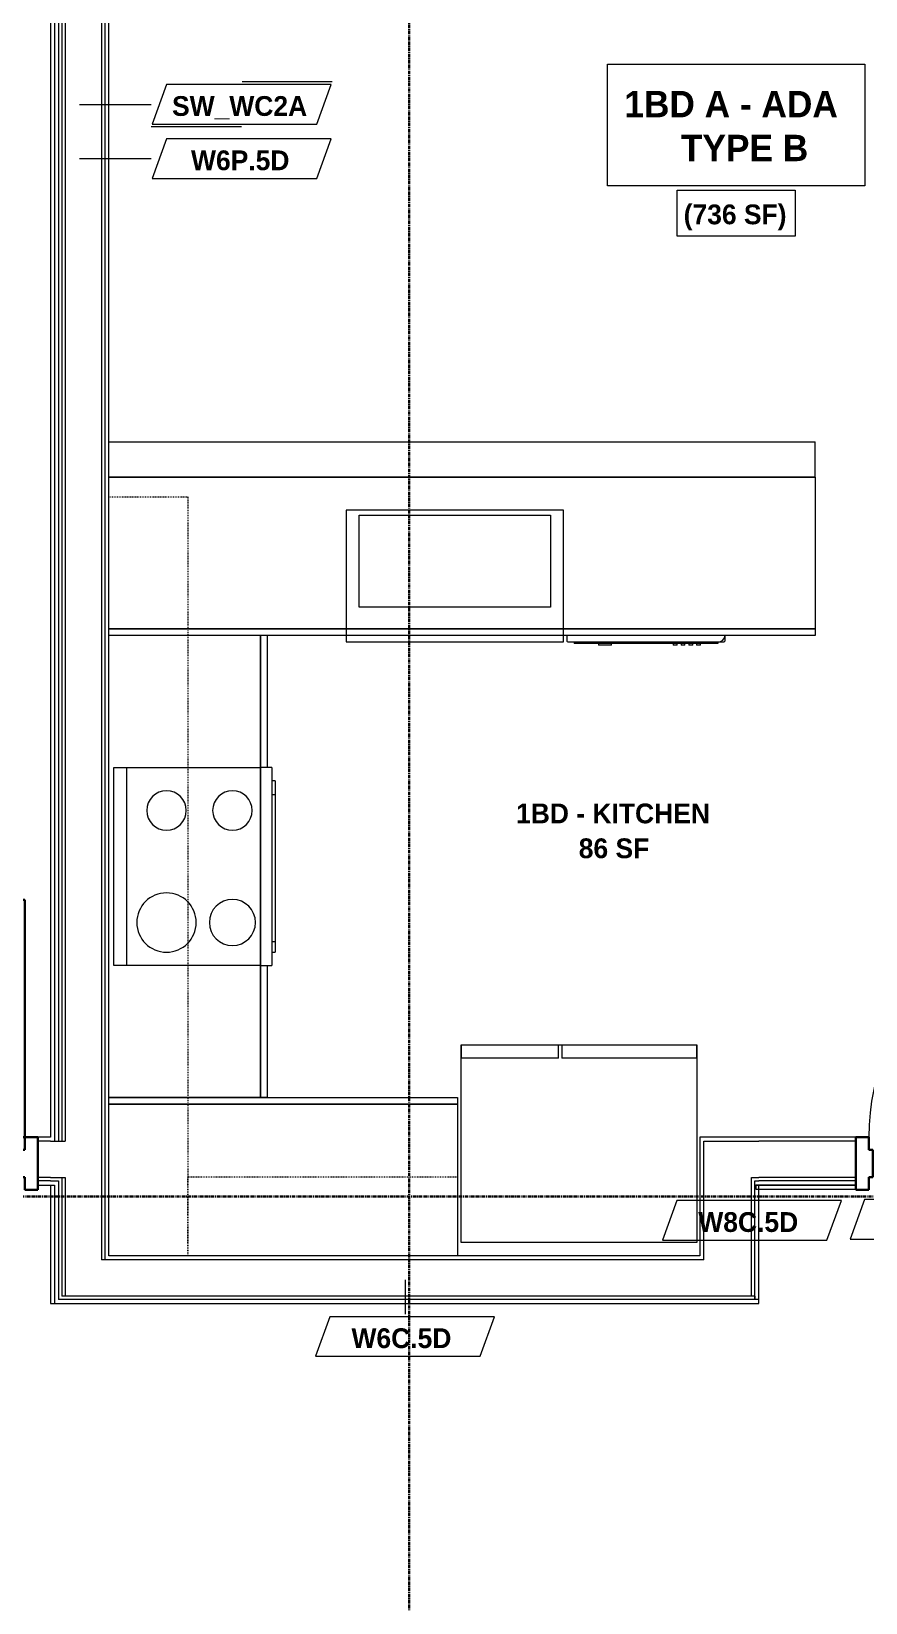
# Model space of a CAD drawing. Header units: inches. Extents: x -4058 to -1781, y 9814 to 12264.
# Drawn here: x -3211.6 to -3085.1, y 10405.6 to 10643.9 of the extents above; entities that cross this region are included whole.
import ezdxf

# ---------------------------------------------------------------- set-up
doc = ezdxf.new("R2010")
doc.units = ezdxf.units.IN
doc.header["$MEASUREMENT"] = 0
doc.linetypes.add('Dash', pattern=[0.25, 0.125, -0.125])
doc.linetypes.add('Grid Line 1_2_', pattern=[0.875, 0.5, -0.125, 0.125, -0.125])
for name, color, linetype, lineweight in [('0-1', 7, 'Continuous', 5), ('0-3', 8, 'Continuous', 9), ('A-AREA-IDEN', 2, 'Continuous', 9), ('A-DOOR-1', 7, 'Continuous', 9), ('A-DOOR-2', 10, 'Continuous', 30), ('A-DOOR-FRAM-2', 10, 'Continuous', 30), ('A-WALL-2', 250, 'Continuous', 18), ('A-WALL-3', 113, 'Continuous', 9), ('A-WALL-IDEN', 211, 'Continuous', 9), ('I-WALL-1', 7, 'Continuous', 9), ('P-SANR-FIXT', 6, 'Continuous', 9), ('Q-CASE', 31, 'Continuous', 9), ('Q-CASE-HDLN', 31, 'Dash', 9), ('Q-SPCQ', 91, 'Continuous', 9), ('S-GRID-1', 1, 'Grid Line 1_2_', 30)]:
    doc.layers.add(name, color=color, linetype=linetype, lineweight=lineweight)
doc.styles.add('Century Gothic_B', font='GOTHICB.TTF', dxfattribs={"height": 3})
doc.styles.add('Century Gothic_B_1', font='GOTHICB.TTF', dxfattribs={"height": 4})

# ---------------------------------------------------------------- blocks, each defined once
blk = doc.blocks.new('HOLLOW METAL - UNIT DOOR-2191978-UNIT PLANS - 2ND FLOOR')
at = {"layer": 'A-DOOR-1'}
blk.add_arc((18, 3.875), 36, 90, 180, dxfattribs=at)
at = {"layer": 'A-DOOR-2'}
for p, q in [((18, 39.875), (16.25, 39.875)), ((16.25, 39.875), (16.25, 3.875)), ((18, 3.875), (18, 39.875)), ((16.25, 3.875), (18, 3.875))]:
    blk.add_line(p, q, dxfattribs=at)
at = {"layer": 'A-DOOR-FRAM-2'}
for p, q in [((-18, 3.875), (-20, 3.875)), ((-20, 3.875), (-20, -4.125)), ((-18, 1.9375), (-18, 3.875)), ((18, 3.875), (18, 1.9375)), ((20, 3.875), (18, 3.875)), ((20, -4.125), (20, 3.875)), ((-17.375, 1.9375), (-18, 1.9375)), ((-17.375, -2.1875), (-17.375, 1.9375)), ((18, 1.9375), (17.375, 1.9375)), ((17.375, 1.9375), (17.375, -2.1875)), ((-18, -4.125), (-18, -2.1875)), ((-18, -2.1875), (-17.375, -2.1875)), ((17.375, -2.1875), (18, -2.1875)), ((18, -2.1875), (18, -4.125)), ((-20, -4.125), (-18, -4.125)), ((18, -4.125), (20, -4.125))]:
    blk.add_line(p, q, dxfattribs=at)
blk = doc.blocks.new('CTR - 1st Phase - Common Walls_rvt-1-UNIT PLANS - 2ND FLOOR')
at = {"layer": 'A-WALL-2'}
for p, q in [((-3208.14, 10843.14), (-3208.14, 10475.54)), ((-3207.51, 10843.14), (-3207.51, 10475.54)), ((-3207.01, 10843.14), (-3207.01, 10475.54)), ((-3206.51, 10843.14), (-3206.51, 10475.54)), ((-3201.01, 10843.14), (-3201.01, 10457.54)), ((-3200.51, 10843.14), (-3200.51, 10457.54)), ((-3208.76, 10475.54), (-3210.64, 10475.54)), ((-3208.76, 10475.54), (-3208.14, 10475.54)), ((-3208.14, 10475.54), (-3207.51, 10475.54)), ((-3207.51, 10475.54), (-3207.01, 10475.54)), ((-3207.01, 10475.54), (-3206.51, 10475.54)), ((-3109.61, 10475.54), (-3102.36, 10475.54)), ((-3109.61, 10457.54), (-3109.61, 10475.54)), ((-3102.36, 10475.54), (-3101.24, 10475.54)), ((-3086.57, 10475.54), (-3101.24, 10475.54)), ((-3208.76, 10470.04), (-3210.64, 10470.04)), ((-3208.76, 10469.54), (-3210.64, 10469.54)), ((-3208.76, 10470.04), (-3207.51, 10470.04)), ((-3208.76, 10469.54), (-3208.14, 10469.54)), ((-3208.76, 10468.91), (-3208.14, 10468.91)), ((-3208.14, 10469.54), (-3207.51, 10469.54)), ((-3208.14, 10468.91), (-3208.14, 10450.91)), ((-3207.51, 10470.04), (-3207.01, 10470.04)), ((-3207.51, 10469.54), (-3207.51, 10451.54)), ((-3207.01, 10470.04), (-3207.01, 10452.04)), ((-3207.01, 10470.04), (-3206.51, 10470.04)), ((-3206.51, 10470.04), (-3206.51, 10452.04)), ((-3102.36, 10470.04), (-3101.86, 10470.04)), ((-3102.36, 10452.04), (-3102.36, 10470.04)), ((-3101.86, 10470.04), (-3101.24, 10470.04)), ((-3101.86, 10468.91), (-3101.86, 10469.54)), ((-3101.86, 10469.54), (-3101.24, 10469.54)), ((-3101.86, 10468.91), (-3101.86, 10469.54)), ((-3101.86, 10468.91), (-3101.24, 10468.91)), ((-3101.86, 10452.04), (-3101.86, 10468.91)), ((-3086.57, 10470.04), (-3101.24, 10470.04)), ((-3086.57, 10469.54), (-3101.24, 10469.54)), ((-3200.51, 10457.54), (-3201.01, 10457.54)), ((-3199.89, 10457.54), (-3200.51, 10457.54)), ((-3110.24, 10457.54), (-3199.89, 10457.54)), ((-3109.61, 10457.54), (-3110.24, 10457.54)), ((-3206.51, 10452.04), (-3207.01, 10452.04)), ((-3201.01, 10452.04), (-3206.51, 10452.04)), ((-3199.89, 10452.04), (-3201.01, 10452.04)), ((-3110.24, 10452.04), (-3199.89, 10452.04)), ((-3109.61, 10452.04), (-3110.24, 10452.04)), ((-3102.36, 10452.04), (-3109.61, 10452.04)), ((-3101.86, 10452.04), (-3102.36, 10452.04)), ((-3101.86, 10452.04), (-3101.86, 10451.54)), ((-3101.86, 10451.54), (-3101.86, 10452.04)), ((-3207.01, 10451.54), (-3207.51, 10451.54)), ((-3199.89, 10451.54), (-3207.01, 10451.54)), ((-3110.24, 10451.54), (-3199.89, 10451.54)), ((-3101.86, 10451.54), (-3110.24, 10451.54)), ((-3101.24, 10451.54), (-3101.86, 10451.54))]:
    blk.add_line(p, q, dxfattribs=at)
at = {"layer": 'I-WALL-1'}
for p, q in [((-3208.76, 10843.14), (-3208.76, 10476.16)), ((-3199.89, 10458.16), (-3199.89, 10843.14)), ((-3208.76, 10476.16), (-3210.64, 10476.16)), ((-3110.24, 10476.16), (-3110.24, 10458.16)), ((-3109.61, 10476.16), (-3110.24, 10476.16)), ((-3101.24, 10476.16), (-3109.61, 10476.16)), ((-3086.57, 10476.16), (-3101.24, 10476.16)), ((-3210.64, 10468.91), (-3208.76, 10468.91)), ((-3208.76, 10468.91), (-3208.76, 10450.91)), ((-3086.57, 10468.91), (-3101.74, 10468.91)), ((-3101.74, 10468.91), (-3101.74, 10468.29)), ((-3101.24, 10468.91), (-3086.57, 10468.91)), ((-3101.24, 10451.54), (-3101.24, 10468.91)), ((-3101.74, 10468.29), (-3086.57, 10468.29)), ((-3110.24, 10458.16), (-3199.89, 10458.16)), ((-3208.76, 10450.91), (-3207.51, 10450.91)), ((-3207.51, 10450.91), (-3199.89, 10450.91)), ((-3199.89, 10450.91), (-3110.24, 10450.91)), ((-3110.24, 10450.91), (-3101.24, 10450.91)), ((-3101.24, 10450.91), (-3101.24, 10451.54))]:
    blk.add_line(p, q, dxfattribs=at)
at = {"layer": '0-3'}
for p in [(-3230.64, 10472.29), (-3066.57, 10472.29)]:
    blk.add_blockref('HOLLOW METAL - UNIT DOOR-2191978-UNIT PLANS - 2ND FLOOR', p, dxfattribs=at)
blk = doc.blocks.new('CTR - 1st Phase - Structure_rvt-1-UNIT PLANS - 2ND FLOOR')
at = {"layer": 'S-GRID-1'}
for p, q in [((-3154.32, 9814.03), (-3154.32, 12247.5)), ((-1781.27, 10467.19), (-4041.78, 10467.19))]:
    blk.add_line(p, q, dxfattribs=at)
blk = doc.blocks.new('OD_CW_Upper Cabinet - OD_CW_Upper Cabinet-4366989-UNIT PLANS - 2ND FLOOR')
at = {"layer": 'Q-CASE-HDLN'}
for p, q in [((0.74, -24), (0.74, -12)), ((0.74, -12), (115.86, -12)), ((115.86, -12), (115.86, -24)), ((115.86, -24), (0.74, -24))]:
    blk.add_line(p, q, dxfattribs=at)
blk = doc.blocks.new('OD_CW_Base Cabinet - OD_CW_Base Cabinet-V16-UNIT PLANS - 2ND FLOOR')
at = {"layer": 'Q-CASE'}
for p, q in [((0.74, 0), (20.8, 0)), ((0.74, 0), (20.8, 0)), ((20.8, -1), (0.74, -1)), ((0.74, -1), (20.8, -1)), ((50.8, 0), (70.86, 0)), ((50.8, 0), (70.86, 0)), ((70.86, -1), (50.8, -1)), ((50.8, -1), (70.86, -1)), ((70.86, 0), (70.86, -24)), ((70.86, 0), (70.86, -1)), ((70.86, -1), (70.86, -24))]:
    blk.add_line(p, q, dxfattribs=at)
blk = doc.blocks.new('OD_CW_Base Cabinet - OD_CW_Base Cabinet-4365927-UNIT PLANS - 2ND FLOOR')
at = {"layer": 'Q-CASE'}
for p, q in [((0.74, 0), (107.93, 0)), ((0.74, -24), (0.74, 0)), ((107.93, -24), (0.74, -24))]:
    blk.add_line(p, q, dxfattribs=at)
blk = doc.blocks.new('OD_CW_Upper Cabinet - OD_CW_Upper Cabinet-4366990-UNIT PLANS - 2ND FLOOR')
at = {"layer": 'Q-CASE-HDLN'}
for p, q in [((0.74, -24), (0.74, -12)), ((0.74, -12), (41.64, -12)), ((41.64, -12), (41.64, -24)), ((41.64, -24), (0.74, -24))]:
    blk.add_line(p, q, dxfattribs=at)
blk = doc.blocks.new('OD_CW_Base Cabinet - OD_CW_Base Cabinet-4365928-UNIT PLANS - 2ND FLOOR')
at = {"layer": 'Q-CASE'}
for p, q in [((0.74, 0), (53.64, 0)), ((0.74, 0), (53.64, 0)), ((53.64, -1), (0.74, -1)), ((0.74, -1), (53.64, -1)), ((53.64, 0), (53.64, -24)), ((53.64, 0), (53.64, -1)), ((53.64, -1), (53.64, -24))]:
    blk.add_line(p, q, dxfattribs=at)
blk = doc.blocks.new('Refrigerator_-_Side-by-Side_6047 - 36_ X 30_-1372843-UNIT PLANS - 2ND FLOOR')
at = {"layer": 'Q-SPCQ'}
for p, q in [((-17.88, 15.58), (17.87, 15.58)), ((-17.88, -14.42), (-17.88, 15.58)), ((-17.88, 15.58), (-3.13, 15.58)), ((-17.88, 15.58), (-17.88, 13.58)), ((-3.13, 13.58), (-3.13, 15.58)), ((-2.63, 15.58), (17.87, 15.58)), ((-2.63, 15.58), (-2.63, 13.58)), ((17.87, 15.58), (17.87, -14.42)), ((17.87, 13.58), (17.87, 15.58)), ((-3.13, 13.58), (-17.88, 13.58)), ((17.87, 13.58), (-2.63, 13.58)), ((17.87, -14.42), (-17.88, -14.42))]:
    blk.add_line(p, q, dxfattribs=at)
blk = doc.blocks.new('Dishwasher_15404 - 34_ counter-547918-UNIT PLANS - 2ND FLOOR')
at = {"layer": 'Q-SPCQ'}
for p, q in [((23.68, 24), (22.88, 24)), ((23.87, 22.93), (23.87, 23.8)), ((23.87, 0.2), (23.87, 22.93)), ((23.87, 22.91), (24.12, 22.91)), ((24.12, 22.91), (24.12, 1.09)), ((24.37, 20.28), (24.12, 20.28)), ((24.12, 19.69), (24.37, 19.69)), ((24.37, 19.1), (24.12, 19.1)), ((24.37, 19.1), (24.37, 18.51)), ((24.37, 20.28), (24.37, 19.69)), ((24.12, 18.51), (24.37, 18.51)), ((24.37, 17.92), (24.12, 17.92)), ((24.12, 17.33), (24.37, 17.33)), ((24.37, 16.74), (24.12, 16.74)), ((24.37, 17.92), (24.37, 17.33)), ((24.37, 16.74), (24.37, 16.15)), ((24.12, 16.15), (24.37, 16.15)), ((24.37, 6.79), (24.12, 6.79)), ((24.12, 4.82), (24.37, 4.82)), ((24.37, 6.79), (24.37, 5.81)), ((24.37, 5.81), (24.37, 4.82)), ((23.87, 1.09), (24.12, 1.09)), ((22.88, 0), (23.68, 0))]:
    blk.add_line(p, q, dxfattribs=at)
for centre, radius, start, end in [((22.8, 22.93), 1.07, 360, 86.115), ((23.68, 23.8), 0.197, 0, 90), ((23.68, 0.2), 0.197, 270, 360), ((23.68, 0.2), 0.197, 285, 345)]:
    blk.add_arc(centre, radius, start, end, dxfattribs=at)
blk = doc.blocks.new('Range - 24_ x 30_-2320547-UNIT PLANS - 2ND FLOOR')
at = {"layer": 'Q-SPCQ'}
for p, q in [((0, 22), (0, 24)), ((0, 24), (30, 24)), ((30, 24), (30, 22)), ((0, 1.75), (0, 22)), ((0, 22), (30, 22)), ((30, 22), (30, 1.75)), ((30, 1.75), (0, 1.75)), ((0, 1.75), (30, 1.75)), ((0, 1.75), (0, 0)), ((30, 0), (30, 1.75)), ((30, 0), (0, 0)), ((2, 0), (2, -0.5)), ((3.61, -0.5), (2, -0.5)), ((3.61, 0), (3.61, -0.5)), ((25.87, -0.5), (3.61, -0.5)), ((25.87, -0.5), (25.87, 0)), ((28, -0.5), (25.87, -0.5)), ((28, -0.5), (28, 0))]:
    blk.add_line(p, q, dxfattribs=at)
for centre, radius, start, end in [((6.5, 16), 4.5, 0, 180), ((23.5, 16), 3, 0, 180), ((6.5, 16), 4.5, 180, 360), ((23.5, 16), 3, 180, 360), ((6.5, 6), 3.5, 0, 180), ((23.5, 6), 3, 0, 180), ((6.5, 6), 3.5, 180, 360), ((23.5, 6), 3, 180, 360)]:
    blk.add_arc(centre, radius, start, end, dxfattribs=at)
blk = doc.blocks.new('Stainless Steel Farmhous Kitchen Sink - Stainless Steel Farmhous Kitchen Sink-2443921-UNIT PLANS - 2ND FLOOR')
at = {"layer": 'P-SANR-FIXT'}
for p, q in [((0, -2.25), (-33, -2.25)), ((-33, -2.25), (-33, -22.2)), ((0, -22.2), (0, -2.25)), ((-31, -16.96), (-31, -3)), ((-31, -3), (-2, -3)), ((-2, -3), (-2, -16.96)), ((-2, -16.96), (-31, -16.96)), ((-33, -22.2), (0, -22.2))]:
    blk.add_line(p, q, dxfattribs=at)
blk = doc.blocks.new('Wall Tag - Arch Wall-3956453-UNIT PLANS - 2ND FLOOR')
at = {"layer": 'A-WALL-IDEN'}
for p, q in [((-0.3561, 0.0937), (-0.4244, -0.0937)), ((0.4244, 0.0937), (-0.3561, 0.0937)), ((0.3561, -0.0937), (0.4244, 0.0937)), ((-0.4244, -0.0937), (0.3561, -0.0937))]:
    blk.add_line(p, q, dxfattribs=at)
blk = doc.blocks.new('Wall Tag - Shear Wall-3956451-UNIT PLANS - 2ND FLOOR')
at = {"layer": 'A-WALL-IDEN'}
for p, q in [((-0.3561, 0.0937), (-0.4244, -0.0937)), ((0.4244, 0.0937), (-0.3561, 0.0937)), ((0.4291, 0.1068), (0.0033, 0.1068)), ((0.3561, -0.0937), (0.4244, 0.0937)), ((0, -0.1068), (-0.4291, -0.1068)), ((-0.4244, -0.0937), (0.3561, -0.0937))]:
    blk.add_line(p, q, dxfattribs=at)

msp = doc.modelspace()

# ---------------------------------------------------------------- linework, layer by layer
at = {"layer": 'A-AREA-IDEN', "flags": 128}
for points in [[(-3124.23, 10638.95), (-3085.19, 10638.95), (-3085.19, 10620.5), (-3124.23, 10620.5)], [(-3113.67, 10619.83), (-3095.75, 10619.83), (-3095.75, 10612.83), (-3113.67, 10612.83)]]:
    msp.add_lwpolyline(points, close=True, dxfattribs=at)
at = {"layer": 'A-WALL-3'}
for p, q in [((-3199.89, 10581.66), (-3092.7, 10581.66)), ((-3092.7, 10576.29), (-3092.7, 10581.66)), ((-3092.7, 10576.29), (-3199.89, 10576.29))]:
    msp.add_line(p, q, dxfattribs=at)
at = {"layer": 'A-WALL-IDEN'}
for p, q in [((-3204.32, 10632.85), (-3193.48, 10632.85)), ((-3204.32, 10624.62), (-3193.48, 10624.62)), ((-3154.94, 10454.54), (-3154.94, 10449.34))]:
    msp.add_line(p, q, dxfattribs=at)
at = {"layer": 'Q-CASE'}
for p, q in [((-3199.89, 10576.29), (-3092.7, 10576.29)), ((-3092.7, 10576.29), (-3092.7, 10553.29)), ((-3092.7, 10553.29), (-3199.89, 10553.29)), ((-3199.89, 10553.29), (-3092.7, 10553.29)), ((-3092.7, 10552.29), (-3199.89, 10552.29)), ((-3092.7, 10553.29), (-3092.7, 10552.29))]:
    msp.add_line(p, q, dxfattribs=at)

# ---------------------------------------------------------------- block references
at = {"layer": '0-1'}
for name in ['CTR - 1st Phase - Structure_rvt-1-UNIT PLANS - 2ND FLOOR', 'CTR - 1st Phase - Common Walls_rvt-1-UNIT PLANS - 2ND FLOOR']:
    msp.add_blockref(name, (0, 0), dxfattribs=at)
at = {"layer": 'A-WALL-IDEN', "xscale": 31.99999999999999, "yscale": 31.99999999999999, "zscale": 31.99999999999999}
for name, p in [('Wall Tag - Shear Wall-3956451-UNIT PLANS - 2ND FLOOR', (-3179.75, 10632.85)), ('Wall Tag - Arch Wall-3956453-UNIT PLANS - 2ND FLOOR', (-3179.75, 10624.62)), ('Wall Tag - Arch Wall-3956453-UNIT PLANS - 2ND FLOOR', (-3102.32, 10463.54)), ('Wall Tag - Arch Wall-3956453-UNIT PLANS - 2ND FLOOR', (-3073.84, 10463.71)), ('Wall Tag - Arch Wall-3956453-UNIT PLANS - 2ND FLOOR', (-3154.94, 10445.92))]:
    msp.add_blockref(name, p, dxfattribs=at)
at = {"layer": 'P-SANR-FIXT'}
msp.add_blockref('Stainless Steel Farmhous Kitchen Sink - Stainless Steel Farmhous Kitchen Sink-2443921-UNIT PLANS - 2ND FLOOR', (-3130.89, 10573.52), dxfattribs=at)
at = {"layer": 'Q-CASE'}
for name, p, rotation in [('OD_CW_Base Cabinet - OD_CW_Base Cabinet-4365927-UNIT PLANS - 2ND FLOOR', (-3091.96, 10552.29), 180), ('OD_CW_Upper Cabinet - OD_CW_Upper Cabinet-4366989-UNIT PLANS - 2ND FLOOR', (-3175.89, 10574.03), 270.0000000000037), ('OD_CW_Base Cabinet - OD_CW_Base Cabinet-V16-UNIT PLANS - 2ND FLOOR', (-3175.89, 10553.03), 269.9999999999994)]:
    msp.add_blockref(name, p, dxfattribs=dict(at, rotation=rotation))
for name, p in [('OD_CW_Base Cabinet - OD_CW_Base Cabinet-4365928-UNIT PLANS - 2ND FLOOR', (-3200.62, 10482.16)), ('OD_CW_Upper Cabinet - OD_CW_Upper Cabinet-4366990-UNIT PLANS - 2ND FLOOR', (-3188.62, 10482.16))]:
    msp.add_blockref(name, p, dxfattribs=at)
at = {"layer": 'Q-SPCQ'}
for name, p, rotation in [('Dishwasher_15404 - 34_ counter-547918-UNIT PLANS - 2ND FLOOR', (-3130.39, 10575.16), 270.000000000001), ('Range - 24_ x 30_-2320547-UNIT PLANS - 2ND FLOOR', (-3175.14, 10502.23), 90.0000000000008)]:
    msp.add_blockref(name, p, dxfattribs=dict(at, rotation=rotation))
msp.add_blockref('Refrigerator_-_Side-by-Side_6047 - 36_ X 30_-1372843-UNIT PLANS - 2ND FLOOR', (-3128.55, 10474.59), dxfattribs=at)

# ---------------------------------------------------------------- texts
at = {"layer": 'A-AREA-IDEN', "attachment_point": 1}
for s, insert, char_height, width, style in [('1BD A - ADA', (-3121.67, 10634.89), 4, 41.006, 'Century Gothic_B_1'), ('TYPE B', (-3113.09, 10628.23), 4, 20.301, 'Century Gothic_B_1'), ('(736 SF)', (-3112.67, 10617.66), 3, 19.19, 'Century Gothic_B'), ('1BD - KITCHEN', (-3138.1, 10526.78), 3, 35.451, 'Century Gothic_B'), ('86 SF', (-3128.59, 10521.49), 3, 12.423, 'Century Gothic_B')]:
    msp.add_mtext(s, dxfattribs=dict(at, insert=insert, char_height=char_height, width=width, style=style))
at = {"layer": 'A-WALL-IDEN', "char_height": 3, "attachment_point": 1, "style": 'Century Gothic_B'}
for s, insert, width in [('SW_WC2A', (-3190.3, 10634.1), 25.452), ('W6P.5D', (-3187.42, 10625.86), 18.483), ('W8C.5D', (-3110.45, 10464.79), 19.594), ('W6C.5D', (-3163.07, 10447.17), 19.594)]:
    msp.add_mtext(s, dxfattribs=dict(at, insert=insert, width=width))

doc.saveas('drawing.dxf')
